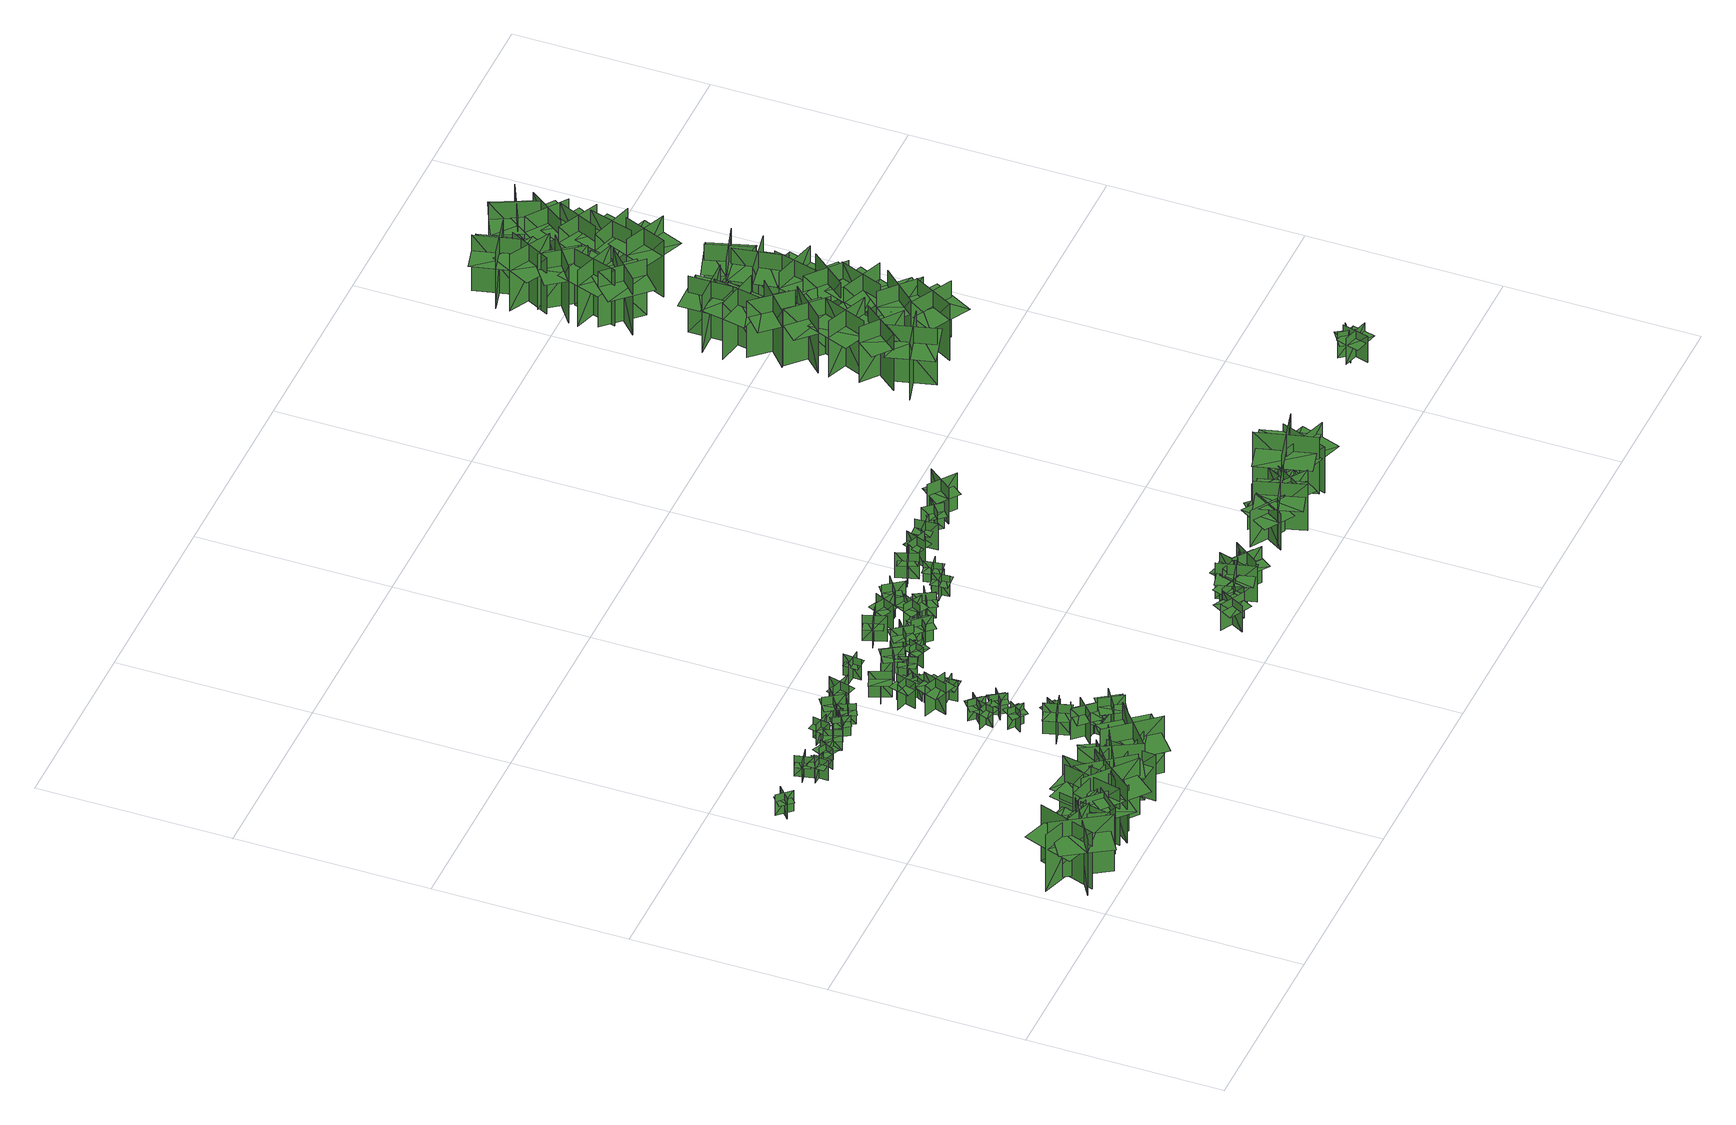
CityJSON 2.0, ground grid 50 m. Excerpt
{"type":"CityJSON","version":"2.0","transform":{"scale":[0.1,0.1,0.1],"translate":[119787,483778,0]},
"CityObjects":{
"tree1":{"type":"SolitaryVegetationObject","geometry":[{"type":"MultiSurface","lod":"1","boundaries":[[[0,1,2]],[[0,2,3]],[[4,5,6]],[[4,6,7]],[[8,9,10]],[[8,10,11]],[[8,11,12]],[[8,12,13]]]}]},
"tree2":{"type":"SolitaryVegetationObject","geometry":[{"type":"MultiSurface","lod":"1","boundaries":[[[14,15,16]],[[14,16,17]],[[18,19,20]],[[18,20,21]],[[22,23,24]],[[22,24,25]],[[22,25,26]],[[22,26,27]]]}]},
"tree3":{"type":"SolitaryVegetationObject","geometry":[{"type":"MultiSurface","lod":"1","boundaries":[[[28,29,30]],[[28,30,31]],[[32,33,34]],[[32,34,35]],[[36,37,38]],[[36,38,39]],[[36,39,40]],[[36,40,41]]]}]},
"tree4":{"type":"SolitaryVegetationObject","geometry":[{"type":"MultiSurface","lod":"1","boundaries":[[[42,43,44]],[[42,44,45]],[[46,47,48]],[[46,48,49]],[[50,51,52]],[[50,52,53]],[[50,53,54]],[[50,54,55]]]}]},
"tree5":{"type":"SolitaryVegetationObject","geometry":[{"type":"MultiSurface","lod":"1","boundaries":[[[56,57,58]],[[56,58,59]],[[60,61,62]],[[60,62,63]],[[64,65,66]],[[64,66,67]],[[64,67,68]],[[64,68,69]]]}]},
"tree6":{"type":"SolitaryVegetationObject","geometry":[{"type":"MultiSurface","lod":"1","boundaries":[[[70,71,72]],[[70,72,73]],[[74,75,76]],[[74,76,77]],[[78,79,80]],[[78,80,81]],[[78,81,82]],[[78,82,83]]]}]},
"tree7":{"type":"SolitaryVegetationObject","geometry":[{"type":"MultiSurface","lod":"1","boundaries":[[[84,85,86]],[[84,86,87]],[[88,89,90]],[[88,90,91]],[[92,93,94]],[[92,94,95]],[[92,95,96]],[[92,96,97]]]}]},
"tree8":{"type":"SolitaryVegetationObject","geometry":[{"type":"MultiSurface","lod":"1","boundaries":[[[98,99,100]],[[98,100,101]],[[102,103,104]],[[102,104,105]],[[106,107,108]],[[106,108,109]],[[106,109,110]],[[106,110,111]]]}]},
"tree9":{"type":"SolitaryVegetationObject","geometry":[{"type":"MultiSurface","lod":"1","boundaries":[[[112,113,114]],[[112,114,115]],[[116,117,118]],[[116,118,119]],[[120,121,122]],[[120,122,123]],[[120,123,124]],[[120,124,125]]]}]},
"tree10":{"type":"SolitaryVegetationObject","geometry":[{"type":"MultiSurface","lod":"1","boundaries":[[[126,127,128]],[[126,128,129]],[[130,131,132]],[[130,132,133]],[[134,135,136]],[[134,136,137]],[[134,137,138]],[[134,138,139]]]}]},
"tree11":{"type":"SolitaryVegetationObject","geometry":[{"type":"MultiSurface","lod":"1","boundaries":[[[140,141,142]],[[140,142,143]],[[144,145,146]],[[144,146,147]],[[148,149,150]],[[148,150,151]],[[148,151,152]],[[148,152,153]]]}]},
"tree12":{"type":"SolitaryVegetationObject","geometry":[{"type":"MultiSurface","lod":"1","boundaries":[[[154,155,156]],[[154,156,157]],[[158,159,160]],[[158,160,161]],[[162,163,164]],[[162,164,165]],[[162,165,166]],[[162,166,167]]]}]},
"tree13":{"type":"SolitaryVegetationObject","geometry":[{"type":"MultiSurface","lod":"1","boundaries":[[[168,169,170]],[[168,170,171]],[[172,173,174]],[[172,174,175]],[[176,177,178]],[[176,178,179]],[[176,179,180]],[[176,180,181]]]}]},
"tree14":{"type":"SolitaryVegetationObject","geometry":[{"type":"MultiSurface","lod":"1","boundaries":[[[182,183,184]],[[182,184,185]],[[186,187,188]],[[186,188,189]],[[190,191,192]],[[190,192,193]],[[190,193,194]],[[190,194,195]]]}]},
"tree15":{"type":"SolitaryVegetationObject","geometry":[{"type":"MultiSurface","lod":"1","boundaries":[[[196,197,198]],[[196,198,199]],[[200,201,202]],[[200,202,203]],[[204,205,206]],[[204,206,207]],[[204,207,208]],[[204,208,209]]]}]},
"tree16":{"type":"SolitaryVegetationObject","geometry":[{"type":"MultiSurface","lod":"1","boundaries":[[[210,211,212]],[[210,212,213]],[[214,215,216]],[[214,216,217]],[[218,219,220]],[[218,220,221]],[[218,221,222]],[[218,222,223]]]}]},
"tree17":{"type":"SolitaryVegetationObject","geometry":[{"type":"MultiSurface","lod":"1","boundaries":[[[224,225,226]],[[224,226,227]],[[228,229,230]],[[228,230,231]],[[232,233,234]],[[232,234,235]],[[232,235,236]],[[232,236,237]]]}]},
"tree18":{"type":"SolitaryVegetationObject","geometry":[{"type":"MultiSurface","lod":"1","boundaries":[[[238,239,240]],[[238,240,241]],[[242,243,244]],[[242,244,245]],[[246,247,248]],[[246,248,249]],[[246,249,250]],[[246,250,251]]]}]},
"tree19":{"type":"SolitaryVegetationObject","geometry":[{"type":"MultiSurface","lod":"1","boundaries":[[[252,253,254]],[[252,254,255]],[[256,257,258]],[[256,258,259]],[[260,261,262]],[[260,262,263]],[[260,263,264]],[[260,264,265]]]}]},
"tree20":{"type":"SolitaryVegetationObject","geometry":[{"type":"MultiSurface","lod":"1","boundaries":[[[266,267,268]],[[266,268,269]],[[270,271,272]],[[270,272,273]],[[274,275,276]],[[274,276,277]],[[274,277,278]],[[274,278,279]]]}]},
"tree21":{"type":"SolitaryVegetationObject","geometry":[{"type":"MultiSurface","lod":"1","boundaries":[[[280,281,282]],[[280,282,283]],[[284,285,286]],[[284,286,287]],[[288,289,290]],[[288,290,291]],[[288,291,292]],[[288,292,293]]]}]},
"tree22":{"type":"SolitaryVegetationObject","geometry":[{"type":"MultiSurface","lod":"1","boundaries":[[[294,295,296]],[[294,296,297]],[[298,299,300]],[[298,300,301]],[[302,303,304]],[[302,304,305]],[[302,305,306]],[[302,306,307]]]}]},
"tree23":{"type":"SolitaryVegetationObject","geometry":[{"type":"MultiSurface","lod":"1","boundaries":[[[308,309,310]],[[308,310,311]],[[312,313,314]],[[312,314,315]],[[316,317,318]],[[316,318,319]],[[316,319,320]],[[316,320,321]]]}]},
"tree24":{"type":"SolitaryVegetationObject","geometry":[{"type":"MultiSurface","lod":"1","boundaries":[[[322,323,324]],[[322,324,325]],[[326,327,328]],[[326,328,329]],[[330,331,332]],[[330,332,333]],[[330,333,334]],[[330,334,335]]]}]},
"tree25":{"type":"SolitaryVegetationObject","geometry":[{"type":"MultiSurface","lod":"1","boundaries":[[[336,337,338]],[[336,338,339]],[[340,341,342]],[[340,342,343]],[[344,345,346]],[[344,346,347]],[[344,347,348]],[[344,348,349]]]}]},
"tree26":{"type":"SolitaryVegetationObject","geometry":[{"type":"MultiSurface","lod":"1","boundaries":[[[350,351,352]],[[350,352,353]],[[354,355,356]],[[354,356,357]],[[358,359,360]],[[358,360,361]],[[358,361,362]],[[358,362,363]]]}]},
"tree27":{"type":"SolitaryVegetationObject","geometry":[{"type":"MultiSurface","lod":"1","boundaries":[[[364,365,366]],[[364,366,367]],[[368,369,370]],[[368,370,371]],[[372,373,374]],[[372,374,375]],[[372,375,376]],[[372,376,377]]]}]},
"tree28":{"type":"SolitaryVegetationObject","geometry":[{"type":"MultiSurface","lod":"1","boundaries":[[[378,379,380]],[[378,380,381]],[[382,383,384]],[[382,384,385]],[[386,387,388]],[[386,388,389]],[[386,389,390]],[[386,390,391]]]}]},
"tree29":{"type":"SolitaryVegetationObject","geometry":[{"type":"MultiSurface","lod":"1","boundaries":[[[392,393,394]],[[392,394,395]],[[396,397,398]],[[396,398,399]],[[400,401,402]],[[400,402,403]],[[400,403,404]],[[400,404,405]]]}]},
"tree30":{"type":"SolitaryVegetationObject","geometry":[{"type":"MultiSurface","lod":"1","boundaries":[[[406,407,408]],[[406,408,409]],[[410,411,412]],[[410,412,413]],[[414,415,416]],[[414,416,417]],[[414,417,418]],[[414,418,419]]]}]},
"tree31":{"type":"SolitaryVegetationObject","geometry":[{"type":"MultiSurface","lod":"1","boundaries":[[[420,421,422]],[[420,422,423]],[[424,425,426]],[[424,426,427]],[[428,429,430]],[[428,430,431]],[[428,431,432]],[[428,432,433]]]}]},
"tree32":{"type":"SolitaryVegetationObject","geometry":[{"type":"MultiSurface","lod":"1","boundaries":[[[434,435,436]],[[434,436,437]],[[438,439,440]],[[438,440,441]],[[442,443,444]],[[442,444,445]],[[442,445,446]],[[442,446,447]]]}]},
"tree33":{"type":"SolitaryVegetationObject","geometry":[{"type":"MultiSurface","lod":"1","boundaries":[[[448,449,450]],[[448,450,451]],[[452,453,454]],[[452,454,455]],[[456,457,458]],[[456,458,459]],[[456,459,460]],[[456,460,461]]]}]},
"tree34":{"type":"SolitaryVegetationObject","geometry":[{"type":"MultiSurface","lod":"1","boundaries":[[[462,463,464]],[[462,464,465]],[[466,467,468]],[[466,468,469]],[[470,471,472]],[[470,472,473]],[[470,473,474]],[[470,474,475]]]}]},
"tree35":{"type":"SolitaryVegetationObject","geometry":[{"type":"MultiSurface","lod":"1","boundaries":[[[476,477,478]],[[476,478,479]],[[480,481,482]],[[480,482,483]],[[484,485,486]],[[484,486,487]],[[484,487,488]],[[484,488,489]]]}]},
"tree36":{"type":"SolitaryVegetationObject","geometry":[{"type":"MultiSurface","lod":"1","boundaries":[[[490,491,492]],[[490,492,493]],[[494,495,496]],[[494,496,497]],[[498,499,500]],[[498,500,501]],[[498,501,502]],[[498,502,503]]]}]},
"tree37":{"type":"SolitaryVegetationObject","geometry":[{"type":"MultiSurface","lod":"1","boundaries":[[[504,505,506]],[[504,506,507]],[[508,509,510]],[[508,510,511]],[[512,513,514]],[[512,514,515]],[[512,515,516]],[[512,516,517]]]}]},
"tree38":{"type":"SolitaryVegetationObject","geometry":[{"type":"MultiSurface","lod":"1","boundaries":[[[518,519,520]],[[518,520,521]],[[522,523,524]],[[522,524,525]],[[526,527,528]],[[526,528,529]],[[526,529,530]],[[526,530,531]]]}]},
"tree39":{"type":"SolitaryVegetationObject","geometry":[{"type":"MultiSurface","lod":"1","boundaries":[[[532,533,534]],[[532,534,535]],[[536,537,538]],[[536,538,539]],[[540,541,542]],[[540,542,543]],[[540,543,544]],[[540,544,545]]]}]},
"tree40":{"type":"SolitaryVegetationObject","geometry":[{"type":"MultiSurface","lod":"1","boundaries":[[[546,547,548]],[[546,548,549]],[[550,551,552]],[[550,552,553]],[[554,555,556]],[[554,556,557]],[[554,557,558]],[[554,558,559]]]}]},
"tree41":{"type":"SolitaryVegetationObject","geometry":[{"type":"MultiSurface","lod":"1","boundaries":[[[560,561,562]],[[560,562,563]],[[564,565,566]],[[564,566,567]],[[568,569,570]],[[568,570,571]],[[568,571,572]],[[568,572,573]]]}]},
"tree42":{"type":"SolitaryVegetationObject","geometry":[{"type":"MultiSurface","lod":"1","boundaries":[[[574,575,576]],[[574,576,577]],[[578,579,580]],[[578,580,581]],[[582,583,584]],[[582,584,585]],[[582,585,586]],[[582,586,587]]]}]},
"tree43":{"type":"SolitaryVegetationObject","geometry":[{"type":"MultiSurface","lod":"1","boundaries":[[[588,589,590]],[[588,590,591]],[[592,593,594]],[[592,594,595]],[[596,597,598]],[[596,598,599]],[[596,599,600]],[[596,600,601]]]}]},
"tree44":{"type":"SolitaryVegetationObject","geometry":[{"type":"MultiSurface","lod":"1","boundaries":[[[602,603,604]],[[602,604,605]],[[606,607,608]],[[606,608,609]],[[610,611,612]],[[610,612,613]],[[610,613,614]],[[610,614,615]]]}]},
"tree45":{"type":"SolitaryVegetationObject","geometry":[{"type":"MultiSurface","lod":"1","boundaries":[[[616,617,618]],[[616,618,619]],[[620,621,622]],[[620,622,623]],[[624,625,626]],[[624,626,627]],[[624,627,628]],[[624,628,629]]]}]},
"tree46":{"type":"SolitaryVegetationObject","geometry":[{"type":"MultiSurface","lod":"1","boundaries":[[[630,631,632]],[[630,632,633]],[[634,635,636]],[[634,636,637]],[[638,639,640]],[[638,640,641]],[[638,641,642]],[[638,642,643]]]}]},
"tree47":{"type":"SolitaryVegetationObject","geometry":[{"type":"MultiSurface","lod":"1","boundaries":[[[644,645,646]],[[644,646,647]],[[648,649,650]],[[648,650,651]],[[652,653,654]],[[652,654,655]],[[652,655,656]],[[652,656,657]]]}]},
"tree48":{"type":"SolitaryVegetationObject","geometry":[{"type":"MultiSurface","lod":"1","boundaries":[[[658,659,660]],[[658,660,661]],[[662,663,664]],[[662,664,665]],[[666,667,668]],[[666,668,669]],[[666,669,670]],[[666,670,671]]]}]},
"tree49":{"type":"SolitaryVegetationObject","geometry":[{"type":"MultiSurface","lod":"1","boundaries":[[[672,673,674]],[[672,674,675]],[[676,677,678]],[[676,678,679]],[[680,681,682]],[[680,682,683]],[[680,683,684]],[[680,684,685]]]}]},
"tree50":{"type":"SolitaryVegetationObject","geometry":[{"type":"MultiSurface","lod":"1","boundaries":[[[686,687,688]],[[686,688,689]],[[690,691,692]],[[690,692,693]],[[694,695,696]],[[694,696,697]],[[694,697,698]],[[694,698,699]]]}]},
"tree51":{"type":"SolitaryVegetationObject","geometry":[{"type":"MultiSurface","lod":"1","boundaries":[[[700,701,702]],[[700,702,703]],[[704,705,706]],[[704,706,707]],[[708,709,710]],[[708,710,711]],[[708,711,712]],[[708,712,713]]]}]},
"tree52":{"type":"SolitaryVegetationObject","geometry":[{"type":"MultiSurface","lod":"1","boundaries":[[[714,715,716]],[[714,716,717]],[[718,719,720]],[[718,720,721]],[[722,723,724]],[[722,724,725]],[[722,725,726]],[[722,726,727]]]}]},
"tree53":{"type":"SolitaryVegetationObject","geometry":[{"type":"MultiSurface","lod":"1","boundaries":[[[728,729,730]],[[728,730,731]],[[732,733,734]],[[732,734,735]],[[736,737,738]],[[736,738,739]],[[736,739,740]],[[736,740,741]]]}]},
"tree54":{"type":"SolitaryVegetationObject","geometry":[{"type":"MultiSurface","lod":"1","boundaries":[[[742,743,744]],[[742,744,745]],[[746,747,748]],[[746,748,749]],[[750,751,752]],[[750,752,753]],[[750,753,754]],[[750,754,755]]]}]},
"tree55":{"type":"SolitaryVegetationObject","geometry":[{"type":"MultiSurface","lod":"1","boundaries":[[[756,757,758]],[[756,758,759]],[[760,761,762]],[[760,762,763]],[[764,765,766]],[[764,766,767]],[[764,765,768]],[[764,768,769]]]}]},
"tree56":{"type":"SolitaryVegetationObject","geometry":[{"type":"MultiSurface","lod":"1","boundaries":[[[770,771,772]],[[770,772,773]],[[774,775,776]],[[774,776,777]],[[778,779,780]],[[778,780,781]],[[778,781,782]],[[778,782,783]]]}]},
"tree57":{"type":"SolitaryVegetationObject","geometry":[{"type":"MultiSurface","lod":"1","boundaries":[[[784,785,786]],[[784,786,787]],[[788,789,790]],[[788,790,791]],[[792,793,794]],[[792,794,795]],[[792,793,796]],[[792,796,797]]]}]},
"tree58":{"type":"SolitaryVegetationObject","geometry":[{"type":"MultiSurface","lod":"1","boundaries":[[[798,799,800]],[[798,800,801]],[[802,803,804]],[[802,804,805]],[[806,807,808]],[[806,808,809]],[[806,809,810]],[[806,810,811]]]}]},
"tree59":{"type":"SolitaryVegetationObject","geometry":[{"type":"MultiSurface","lod":"1","boundaries":[[[812,813,814]],[[812,814,815]],[[816,817,818]],[[816,818,819]],[[820,821,822]],[[820,822,823]],[[820,823,824]],[[820,824,825]]]}]},
"tree60":{"type":"SolitaryVegetationObject","geometry":[{"type":"MultiSurface","lod":"1","boundaries":[[[826,827,828]],[[826,828,829]],[[830,831,832]],[[830,832,833]],[[834,835,836]],[[834,836,837]],[[834,837,838]],[[834,838,839]]]}]},
"tree61":{"type":"SolitaryVegetationObject","geometry":[{"type":"MultiSurface","lod":"1","boundaries":[[[840,841,842]],[[840,842,843]],[[844,845,846]],[[844,846,847]],[[848,849,850]],[[848,850,851]],[[848,851,852]],[[848,852,853]]]}]},
"tree62":{"type":"SolitaryVegetationObject","geometry":[{"type":"MultiSurface","lod":"1","boundaries":[[[854,855,856]],[[854,856,857]],[[858,859,860]],[[858,860,861]],[[862,863,864]],[[862,864,865]],[[862,865,866]],[[862,866,867]]]}]},
"tree63":{"type":"SolitaryVegetationObject","geometry":[{"type":"MultiSurface","lod":"1","boundaries":[[[868,869,870]],[[868,870,871]],[[872,873,874]],[[872,874,875]],[[876,877,878]],[[876,878,879]],[[876,879,880]],[[876,880,881]]]}]},
"tree64":{"type":"SolitaryVegetationObject","geometry":[{"type":"MultiSurface","lod":"1","boundaries":[[[882,883,884]],[[882,884,885]],[[886,887,888]],[[886,888,889]],[[890,891,892]],[[890,892,893]],[[890,893,894]],[[890,894,895]]]}]},
"tree65":{"type":"SolitaryVegetationObject","geometry":[{"type":"MultiSurface","lod":"1","boundaries":[[[896,897,898]],[[896,898,899]],[[900,901,902]],[[900,902,903]],[[904,905,906]],[[904,906,907]],[[904,907,908]],[[904,908,909]]]}]},
"tree66":{"type":"SolitaryVegetationObject","geometry":[{"type":"MultiSurface","lod":"1","boundaries":[[[910,911,912]],[[910,912,913]],[[914,915,916]],[[914,916,917]],[[918,919,920]],[[918,920,921]],[[918,921,922]],[[918,922,923]]]}]},
"tree67":{"type":"SolitaryVegetationObject","geometry":[{"type":"MultiSurface","lod":"1","boundaries":[[[924,925,926]],[[924,926,927]],[[928,929,930]],[[928,930,931]],[[932,933,934]],[[932,934,935]],[[932,935,936]],[[932,936,937]]]}]},
"tree68":{"type":"SolitaryVegetationObject","geometry":[{"type":"MultiSurface","lod":"1","boundaries":[[[938,939,940]],[[938,940,941]],[[942,943,944]],[[942,944,945]],[[946,947,948]],[[946,948,949]],[[946,949,950]],[[946,950,951]]]}]},
"tree69":{"type":"SolitaryVegetationObject","geometry":[{"type":"MultiSurface","lod":"1","boundaries":[[[952,953,954]],[[952,954,955]],[[956,957,958]],[[956,958,959]],[[960,961,962]],[[960,962,963]],[[960,961,964]],[[960,964,965]]]}]},
"tree70":{"type":"SolitaryVegetationObject","geometry":[{"type":"MultiSurface","lod":"1","boundaries":[[[966,967,968]],[[966,968,969]],[[970,971,972]],[[970,972,973]],[[974,975,976]],[[974,976,977]],[[974,977,978]],[[974,978,979]]]}]},
"tree71":{"type":"SolitaryVegetationObject","geometry":[{"type":"MultiSurface","lod":"1","boundaries":[[[980,981,982]],[[980,982,983]],[[984,985,986]],[[984,986,987]],[[988,989,990]],[[988,990,991]],[[988,991,992]],[[988,992,993]]]}]},
"tree72":{"type":"SolitaryVegetationObject","geometry":[{"type":"MultiSurface","lod":"1","boundaries":[[[994,995,996]],[[994,996,997]],[[998,999,1000]],[[998,1000,1001]],[[1002,1003,1004]],[[1002,1004,1005]],[[1002,1005,1006]],[[1002,1006,1007]]]}]},
"tree73":{"type":"SolitaryVegetationObject","geometry":[{"type":"MultiSurface","lod":"1","boundaries":[[[1008,1009,1010]],[[1008,1010,1011]],[[1012,1013,1014]],[[1012,1014,1015]],[[1016,1017,1018]],[[1016,1018,1019]],[[1016,1019,1020]],[[1016,1020,1021]]]}]},
"tree74":{"type":"SolitaryVegetationObject","geometry":[{"type":"MultiSurface","lod":"1","boundaries":[[[1022,1023,1024]],[[1022,1024,1025]],[[1026,1027,1028]],[[1026,1028,1029]],[[1030,1031,1032]],[[1030,1032,1033]],[[1030,1033,1034]],[[1030,1034,1035]]]}]},
"tree75":{"type":"SolitaryVegetationObject","geometry":[{"type":"MultiSurface","lod":"1","boundaries":[[[1036,1037,1038]],[[1036,1038,1039]],[[1040,1041,1042]],[[1040,1042,1043]],[[1044,1045,1046]],[[1044,1046,1047]],[[1044,1047,1048]],[[1044,1048,1049]]]}]},
"tree76":{"type":"SolitaryVegetationObject","geometry":[{"type":"MultiSurface","lod":"1","boundaries":[[[1050,1051,1052]],[[1050,1052,1053]],[[1054,1055,1056]],[[1054,1056,1057]],[[1058,1059,1060]],[[1058,1060,1061]],[[1058,1061,1062]],[[1058,1062,1063]]]}]},
"tree77":{"type":"SolitaryVegetationObject","geometry":[{"type":"MultiSurface","lod":"1","boundaries":[[[1064,1065,1066]],[[1064,1066,1067]],[[1068,1069,1070]],[[1068,1070,1071]],[[1072,1073,1074]],[[1072,1074,1075]],[[1072,1075,1076]],[[1072,1076,1077]]]}]},
"tree78":{"type":"SolitaryVegetationObject","geometry":[{"type":"MultiSurface","lod":"1","boundaries":[[[1078,1079,1080]],[[1078,1080,1081]],[[1082,1083,1084]],[[1082,1084,1085]],[[1086,1087,1088]],[[1086,1088,1089]],[[1086,1089,1090]],[[1086,1090,1091]]]}]},
"tree79":{"type":"SolitaryVegetationObject","geometry":[{"type":"MultiSurface","lod":"1","boundaries":[[[1092,1093,1094]],[[1092,1094,1095]],[[1096,1097,1098]],[[1096,1098,1099]],[[1100,1101,1102]],[[1100,1102,1103]],[[1100,1103,1104]],[[1100,1104,1105]]]}]},
"tree80":{"type":"SolitaryVegetationObject","geometry":[{"type":"MultiSurface","lod":"1","boundaries":[[[1106,1107,1108]],[[1106,1108,1109]],[[1110,1111,1112]],[[1110,1112,1113]],[[1114,1115,1116]],[[1114,1116,1117]],[[1114,1117,1118]],[[1114,1118,1119]]]}]},
"tree81":{"type":"SolitaryVegetationObject","geometry":[{"type":"MultiSurface","lod":"1","boundaries":[[[1120,1121,1122]],[[1120,1122,1123]],[[1124,1125,1126]],[[1124,1126,1127]],[[1128,1129,1130]],[[1128,1130,1131]],[[1128,1131,1132]],[[1128,1132,1133]]]}]},
"tree82":{"type":"SolitaryVegetationObject","geometry":[{"type":"MultiSurface","lod":"1","boundaries":[[[1134,1135,1136]],[[1134,1136,1137]],[[1138,1139,1140]],[[1138,1140,1141]],[[1142,1143,1144]],[[1142,1144,1145]],[[1142,1145,1146]],[[1142,1146,1147]]]}]},
"tree83":{"type":"SolitaryVegetationObject","geometry":[{"type":"MultiSurface","lod":"1","boundaries":[[[1148,1149,1150]],[[1148,1150,1151]],[[1152,1153,1154]],[[1152,1154,1155]],[[1156,1157,1158]],[[1156,1158,1159]],[[1156,1159,1160]],[[1156,1160,1161]]]}]},
"tree84":{"type":"SolitaryVegetationObject","geometry":[{"type":"MultiSurface","lod":"1","boundaries":[[[1162,1163,1164]],[[1162,1164,1165]],[[1166,1167,1168]],[[1166,1168,1169]],[[1170,1171,1172]],[[1170,1172,1173]],[[1170,1173,1174]],[[1170,1174,1175]]]}]},
"tree85":{"type":"SolitaryVegetationObject","geometry":[{"type":"MultiSurface","lod":"1","boundaries":[[[1176,1177,1178]],[[1176,1178,1179]],[[1180,1181,1182]],[[1180,1182,1183]],[[1184,1185,1186]],[[1184,1186,1187]],[[1184,1187,1188]],[[1184,1188,1189]]]}]},
"tree86":{"type":"SolitaryVegetationObject","geometry":[{"type":"MultiSurface","lod":"1","boundaries":[[[1190,1191,1192]],[[1190,1192,1193]],[[1194,1195,1196]],[[1194,1196,1197]],[[1198,1199,1200]],[[1198,1200,1201]],[[1198,1201,1202]],[[1198,1202,1203]]]}]},
"tree87":{"type":"SolitaryVegetationObject","geometry":[{"type":"MultiSurface","lod":"1","boundaries":[[[1204,1205,1206]],[[1204,1206,1207]],[[1208,1209,1210]],[[1208,1210,1211]],[[1212,1213,1214]],[[1212,1214,1215]],[[1212,1215,1216]],[[1212,1216,1217]]]}]},
"tree88":{"type":"SolitaryVegetationObject","geometry":[{"type":"MultiSurface","lod":"1","boundaries":[[[1218,1219,1220]],[[1218,1220,1221]],[[1222,1223,1224]],[[1222,1224,1225]],[[1226,1227,1228]],[[1226,1228,1229]],[[1226,1229,1230]],[[1226,1230,1231]]]}]},
"tree89":{"type":"SolitaryVegetationObject","geometry":[{"type":"MultiSurface","lod":"1","boundaries":[[[1232,1233,1234]],[[1232,1234,1235]],[[1236,1237,1238]],[[1236,1238,1239]],[[1240,1241,1242]],[[1240,1242,1243]],[[1240,1243,1244]],[[1240,1244,1245]]]}]},
"tree90":{"type":"SolitaryVegetationObject","geometry":[{"type":"MultiSurface","lod":"1","boundaries":[[[1246,1247,1248]],[[1246,1248,1249]],[[1250,1251,1252]],[[1250,1252,1253]],[[1254,1255,1256]],[[1254,1256,1257]],[[1254,1257,1258]],[[1254,1258,1259]]]}]},
"tree91":{"type":"SolitaryVegetationObject","geometry":[{"type":"MultiSurface","lod":"1","boundaries":[[[1260,1261,1262]],[[1260,1262,1263]],[[1264,1265,1266]],[[1264,1266,1267]],[[1268,1269,1270]],[[1268,1270,1271]],[[1268,1271,1272]],[[1268,1272,1273]]]}]},
"tree92":{"type":"SolitaryVegetationObject","geometry":[{"type":"MultiSurface","lod":"1","boundaries":[[[1274,1275,1276]],[[1274,1276,1277]],[[1278,1279,1280]],[[1278,1280,1281]],[[1282,1283,1284]],[[1282,1284,1285]],[[1282,1285,1286]],[[1282,1286,1287]]]}]},
"tree93":{"type":"SolitaryVegetationObject","geometry":[{"type":"MultiSurface","lod":"1","boundaries":[[[1288,1289,1290]],[[1288,1290,1291]],[[1292,1293,1294]],[[1292,1294,1295]],[[1296,1297,1298]],[[1296,1298,1299]],[[1296,1299,1300]],[[1296,1300,1301]]]}]},
"tree94":{"type":"SolitaryVegetationObject","geometry":[{"type":"MultiSurface","lod":"1","boundaries":[[[1302,1303,1304]],[[1302,1304,1305]],[[1306,1307,1308]],[[1306,1308,1309]],[[1310,1311,1312]],[[1310,1312,1313]],[[1310,1313,1314]],[[1310,1314,1315]]]}]},
"tree95":{"type":"SolitaryVegetationObject","geometry":[{"type":"MultiSurface","lod":"1","boundaries":[[[1316,1317,1318]],[[1316,1318,1319]],[[1320,1321,1322]],[[1320,1322,1323]],[[1324,1325,1326]],[[1324,1326,1327]],[[1324,1327,1328]],[[1324,1328,1329]]]}]},
"tree96":{"type":"SolitaryVegetationObject","geometry":[{"type":"MultiSurface","lod":"1","boundaries":[[[1330,1331,1332]],[[1330,1332,1333]],[[1334,1335,1336]],[[1334,1336,1337]],[[1338,1339,1340]],[[1338,1340,1341]],[[1338,1341,1342]],[[1338,1342,1343]]]}]},
"tree97":{"type":"SolitaryVegetationObject","geometry":[{"type":"MultiSurface","lod":"1","boundaries":[[[1344,1345,1346]],[[1344,1346,1347]],[[1348,1349,1350]],[[1348,1350,1351]],[[1352,1353,1354]],[[1352,1354,1355]],[[1352,1355,1356]],[[1352,1356,1357]]]}]},
"tree98":{"type":"SolitaryVegetationObject","geometry":[{"type":"MultiSurface","lod":"1","boundaries":[[[1358,1359,1360]],[[1358,1360,1361]],[[1362,1363,1364]],[[1362,1364,1365]],[[1366,1367,1368]],[[1366,1368,1369]],[[1366,1369,1370]],[[1366,1370,1371]]]}]},
"tree99":{"type":"SolitaryVegetationObject","geometry":[{"type":"MultiSurface","lod":"1","boundaries":[[[1372,1373,1374]],[[1372,1374,1375]],[[1376,1377,1378]],[[1376,1378,1379]],[[1380,1381,1382]],[[1380,1382,1383]],[[1380,1383,1384]],[[1380,1384,1385]]]}]}
},
"vertices":[
[62,170,12],[147,37,12],[147,37,182],[62,170,182],[39,60,12],[172,145,12],[172,145,182],[39,60,182],[45,63,135],[82,5,135],[204,83,135],[167,141,135],[129,199,135],[8,121,135],
[123,211,7],[72,62,7],[72,62,177],[123,211,177],[23,160,7],[172,109,7],[172,109,177],[23,160,177],[29,158,130],[7,93,130],[144,46,130],[166,111,130],[188,176,130],[51,223,130],
[155,140,11],[118,116,11],[118,116,73],[155,140,73],[126,146,11],[150,109,11],[150,109,73],[126,146,73],[126,146,56],[107,134,56],[132,97,56],[150,109,56],[169,122,56],[144,159,56],
[215,152,11],[102,90,11],[102,90,150],[215,152,150],[127,177,11],[188,64,11],[188,64,150],[127,177,150],[129,173,111],[80,146,111],[136,42,111],[186,69,111],[235,96,111],[179,200,111],
[214,201,8],[187,75,8],[187,75,148],[214,201,148],[137,150,8],[263,124,8],[263,124,148],[137,150,148],[142,149,109],[131,94,109],[247,70,109],[258,125,109],[270,180,109],[154,204,109],
[290,150,16],[201,56,16],[201,56,156],[290,150,156],[198,147,16],[291,58,16],[291,58,156],[198,147,156],[201,143,117],[163,102,117],[249,21,117],[288,62,117],[326,103,117],[240,184,117],
[341,121,7],[188,156,7],[188,156,178],[341,121,178],[280,215,7],[245,62,7],[245,62,178],[280,215,178],[279,209,130],[212,225,130],[180,83,130],[247,68,130],[314,53,130],[346,194,130],
[49,852,5],[81,818,5],[81,818,67],[49,852,67],[48,822,5],[48,822,67],[83,853,67],[83,853,5],[48,822,48],[61,808,48],[89,833,48],[76,847,48],[63,862,48],[35,837,48],
[236,156,17],[357,56,17],[357,56,188],[236,156,188],[248,44,17],[348,166,17],[348,166,188],[248,44,188],[252,49,140],[305,5,140],[397,117,140],[344,161,140],[290,205,140],[199,93,140],
[286,78,4],[314,233,4],[314,233,175],[286,78,175],[378,143,4],[223,171,4],[223,171,175],[378,143,175],[371,144,127],[384,212,127],[241,237,127],[229,170,127],[217,102,127],[359,76,127],
[263,80,12],[387,178,12],[387,178,183],[263,80,183],[375,68,12],[277,192,12],[277,192,183],[375,68,183],[371,73,135],[425,116,135],[335,229,135],[281,187,135],[227,144,135],[317,30,135],
[309,100,12],[448,173,12],[448,173,183],[309,100,183],[417,68,12],[343,207,12],[343,207,183],[417,68,183],[414,73,135],[475,106,135],[407,234,135],[346,201,135],[285,169,135],[353,41,135],
[481,96,23],[353,107,23],[353,107,162],[481,96,162],[421,166,23],[410,38,23],[410,38,162],[421,166,162],[421,161,124],[365,166,124],[355,48,124],[411,43,124],[467,38,124],[477,156,124],
[211,827,10],[209,783,10],[209,783,71],[211,827,71],[190,808,10],[234,806,10],[234,806,71],[190,808,71],[190,808,54],[188,786,54],[233,783,54],[234,806,54],[235,828,54],[191,830,54],
[199,864,7],[210,819,7],[210,819,69],[199,864,69],[184,838,7],[184,838,69],[229,849,69],[229,849,7],[184,838,50],[188,819,50],[224,828,50],[220,847,50],[215,866,50],[179,857,50],
[417,158,13],[461,137,13],[461,137,79],[417,158,79],[428,125,13],[450,169,13],[450,169,79],[428,125,79],[431,130,54],[449,121,54],[464,153,54],[446,161,54],[427,170,54],[412,139,54],
[272,828,10],[252,789,10],[252,789,71],[272,828,71],[244,819,10],[284,800,10],[284,800,71],[244,819,71],[244,819,54],[234,799,54],[274,780,54],[284,800,54],[293,820,54],[253,839,54],
[422,182,16],[523,61,16],[523,61,187],[422,182,187],[413,70,16],[534,171,16],[534,171,187],[413,70,187],[418,74,140],[462,21,140],[573,114,140],[529,167,140],[485,220,140],[374,127,140],
[298,807,10],[339,822,10],[339,822,72],[298,807,72],[325,794,10],[309,836,10],[309,836,72],[325,794,72],[325,794,55],[345,802,55],[330,843,55],[309,836,55],[288,828,55],[304,786,55],
[346,876,8],[338,831,8],[338,831,70],[346,876,70],[322,859,8],[322,859,70],[367,851,70],[367,851,8],[322,859,50],[318,840,50],[355,834,50],[358,853,50],[362,872,50],[325,879,50],
[359,833,10],[384,796,10],[384,796,71],[359,833,71],[353,804,10],[390,829,10],[390,829,71],[353,804,71],[353,804,54],[366,786,54],[402,810,54],[390,829,54],[377,847,54],[341,822,54],
[401,810,9],[440,829,9],[440,829,71],[401,810,71],[429,800,9],[409,840,9],[409,840,71],[429,800,71],[429,800,53],[449,810,53],[429,849,53],[409,840,53],[389,830,53],[409,790,53],
[577,318,9],[559,382,9],[559,382,102],[577,318,102],[599,357,9],[535,338,9],[535,338,102],[599,357,102],[599,357,76],[590,389,76],[526,370,76],[535,338,76],[544,307,76],[608,325,76],
[609,265,9],[564,313,9],[564,313,101],[609,265,101],[611,309,9],[563,264,9],[563,264,101],[611,309,101],[611,309,75],[589,333,75],[540,288,75],[563,264,75],[585,239,75],[634,284,75],
[442,871,6],[394,838,6],[394,838,84],[442,871,84],[405,878,6],[405,878,84],[438,830,84],[438,830,6],[405,878,60],[385,864,60],[412,826,60],[431,840,60],[451,853,60],[425,892,60],
[625,269,10],[581,275,10],[581,275,72],[625,269,72],[607,293,10],[601,249,10],[601,249,72],[607,293,72],[607,293,55],[585,296,55],[579,252,55],[601,249,55],[623,246,55],[629,290,55],
[569,467,11],[542,432,11],[542,432,73],[569,467,73],[540,463,11],[575,436,11],[575,436,73],[540,463,73],[540,463,56],[526,446,56],[561,419,56],[575,436,56],[588,454,56],[553,481,56],
[537,499,8],[549,542,8],[549,542,69],[537,499,69],[563,514,8],[520,525,8],[520,525,69],[563,514,69],[563,514,52],[569,535,52],[526,547,52],[520,525,52],[514,504,52],[557,492,52],
[593,349,10],[607,306,10],[607,306,72],[593,349,72],[579,322,10],[621,336,10],[621,336,72],[579,322,72],[579,322,55],[586,301,55],[628,315,55],[621,336,55],[615,357,55],[572,343,55],
[663,259,12],[607,223,12],[607,223,104],[663,259,104],[619,268,12],[656,213,12],[656,213,104],[619,268,104],[619,268,79],[592,250,79],[628,195,79],[656,213,79],[684,231,79],[647,287,79],
[591,355,12],[614,393,12],[614,393,73],[591,355,73],[620,362,12],[582,385,12],[582,385,73],[620,362,73],[620,362,56],[631,381,56],[593,404,56],[582,385,56],[571,366,56],[609,343,56],
[537,562,9],[567,529,9],[567,529,71],[537,562,71],[535,532,9],[568,562,9],[568,562,71],[535,532,71],[535,532,53],[550,516,53],[583,546,53],[568,562,53],[553,578,53],[520,549,53],
[569,521,13],[594,484,13],[594,484,74],[569,521,74],[564,492,13],[600,517,13],[600,517,74],[564,492,74],[564,492,57],[576,474,57],[613,498,57],[600,517,57],[588,535,57],[551,510,57],
[450,867,7],[506,852,7],[506,852,84],[450,867,84],[469,835,7],[469,835,84],[484,891,84],[484,891,7],[469,835,60],[492,829,60],[504,873,60],[481,880,60],[457,886,60],[445,841,60],
[538,619,10],[561,682,10],[561,682,102],[538,619,102],[578,637,10],[516,661,10],[516,661,102],[578,637,102],[578,637,77],[590,669,77],[528,692,77],[516,661,77],[504,630,77],[566,606,77],
[568,715,8],[514,730,8],[514,730,85],[568,715,85],[550,747,8],[535,694,8],[535,694,85],[550,747,85],[550,747,64],[523,755,64],[508,702,64],[535,694,64],[562,687,64],[576,740,64],
[611,633,13],[566,632,13],[566,632,74],[611,633,74],[589,653,13],[591,609,13],[591,609,74],[589,653,74],[589,653,57],[567,653,57],[569,609,57],[591,609,57],[613,610,57],[611,654,57],
[520,775,8],[571,796,8],[571,796,85],[520,775,85],[554,760,8],[533,811,8],[533,811,85],[554,760,85],[554,760,63],[580,771,63],[558,822,63],[533,811,63],[507,801,63],[529,750,63],
[562,687,10],[586,724,10],[586,724,72],[562,687,72],[591,693,10],[554,717,10],[554,717,72],[591,693,72],[591,693,55],[603,712,55],[566,736,55],[554,717,55],[542,699,55],[579,675,55],
[586,851,7],[588,897,7],[588,897,70],[586,851,70],[608,871,7],[608,871,70],[561,873,70],[561,873,7],[608,871,50],[608,890,50],[571,892,50],[570,872,50],[570,853,50],[607,852,50],
[613,746,11],[656,757,11],[656,757,72],[613,746,72],[638,731,11],[627,774,11],[627,774,72],[638,731,72],[638,731,55],[660,737,55],[649,779,55],[627,774,55],[606,768,55],[617,726,55],
[655,806,9],[608,776,9],[608,776,86],[655,806,86],[619,814,9],[649,767,9],[649,767,86],[619,814,86],[619,814,65],[596,799,65],[626,752,65],[649,767,65],[672,782,65],[643,829,65],
[695,772,10],[678,732,10],[678,732,72],[695,772,72],[668,761,10],[709,744,10],[709,744,72],[668,761,72],[668,761,55],[660,741,55],[700,724,55],[709,744,55],[718,765,55],[677,782,55],
[694,782,9],[738,816,9],[738,816,86],[694,782,86],[731,777,9],[697,821,9],[697,821,86],[731,777,86],[731,777,64],[752,794,64],[718,838,64],[697,821,64],[675,804,64],[709,760,64],
[722,903,8],[740,847,8],[740,847,85],[722,903,85],[705,870,8],[705,870,85],[761,887,85],[761,887,8],[705,870,61],[712,846,61],[757,860,61],[750,883,61],[742,906,61],[698,893,61],
[744,788,9],[782,748,9],[782,748,86],[744,788,86],[743,752,9],[783,789,9],[783,789,86],[743,752,86],[743,752,65],[761,731,65],[802,769,65],[783,789,65],[764,809,65],[724,772,65],
[808,902,8],[783,849,8],[783,849,85],[808,902,85],[773,889,8],[773,889,85],[825,864,85],[825,864,8],[773,889,61],[762,867,61],[804,847,61],[815,869,61],[825,891,61],[783,911,61],
[795,827,7],[844,802,7],[844,802,84],[795,827,84],[806,792,7],[831,841,7],[831,841,84],[806,792,84],[806,792,63],[831,779,63],[856,828,63],[831,841,63],[807,853,63],[782,804,63],
[865,774,7],[839,822,7],[839,822,84],[865,774,84],[876,809,7],[827,782,7],[827,782,84],[876,809,84],[876,809,63],[862,833,63],[814,807,63],[827,782,63],[840,758,63],[889,785,63],
[1049,75,38],[1083,138,38],[1083,138,116],[1049,75,116],[1098,90,38],[1035,124,38],[1035,124,116],[1098,90,116],[1095,91,94],[1110,119,94],[1052,150,94],[1037,123,94],[1022,95,94],[1080,64,94],
[879,896,8],[831,863,8],[831,863,85],[879,896,85],[842,902,8],[842,902,85],[876,855,85],[876,855,8],[842,902,61],[822,888,61],[849,850,61],[869,864,61],[889,879,61],[862,916,61],
[1140,169,34],[1120,100,34],[1120,100,112],[1140,169,112],[1095,144,34],[1164,124,34],[1164,124,112],[1095,144,112],[1098,143,90],[1090,113,90],[1153,95,90],[1161,125,90],[1170,155,90],[1107,173,90],
[946,772,10],[942,816,10],[942,816,72],[946,772,72],[965,794,10],[921,790,10],[921,790,72],[965,794,72],[965,794,54],[963,816,54],[919,812,54],[921,790,54],[923,768,54],[967,772,54],
[1205,146,34],[1108,121,34],[1108,121,142],[1205,146,142],[1143,182,34],[1168,85,34],[1168,85,142],[1143,182,142],[1144,178,112],[1101,167,112],[1125,78,112],[1167,89,112],[1209,100,112],[1186,189,112],
[1164,109,29],[1187,188,29],[1187,188,138],[1164,109,138],[1213,136,29],[1134,159,29],[1134,159,138],[1213,136,138],[1167,108,102],[1189,187,102],[1150,198,102],[1127,119,102],[1221,178,102],[1199,99,102],
[988,808,6],[980,852,6],[980,852,68],[988,808,68],[1005,832,6],[961,825,6],[961,825,68],[1005,832,68],[1005,832,50],[1001,854,50],[957,847,50],[961,825,50],[965,803,50],[1008,810,50],
[1170,149,37],[1236,101,37],[1236,101,146],[1170,149,146],[1179,94,37],[1227,161,37],[1227,161,146],[1179,94,146],[1168,147,110],[1235,99,110],[1259,132,110],[1192,180,110],[1215,72,110],[1149,120,110],
[983,864,8],[965,919,8],[965,919,85],[983,864,85],[1000,897,8],[1000,897,85],[945,879,85],[945,879,8],[1000,897,61],[993,920,61],[948,906,61],[956,883,61],[963,860,61],[1008,874,61],
[1028,867,7],[1048,922,7],[1048,922,85],[1028,867,85],[1062,883,7],[1062,883,85],[1007,903,85],[1007,903,7],[1062,883,61],[1070,905,61],[1027,922,61],[1018,899,61],[1010,876,61],[1053,860,61],
[1125,897,7],[1067,893,7],[1067,893,85],[1125,897,85],[1097,921,7],[1097,921,85],[1100,863,85],[1100,863,7],[1097,921,60],[1072,919,60],[1075,873,60],[1100,875,60],[1124,876,60],[1121,923,60],
[1142,882,7],[1186,919,7],[1186,919,85],[1142,882,85],[1179,879,7],[1179,879,85],[1142,923,85],[1142,923,7],[1179,879,60],[1197,894,60],[1168,930,60],[1149,914,60],[1130,899,60],[1160,863,60],
[1360,180,26],[1445,127,26],[1445,127,135],[1360,180,135],[1377,110,26],[1429,195,26],[1429,195,135],[1377,110,135],[1379,114,105],[1416,91,105],[1464,169,105],[1427,192,105],[1390,215,105],[1342,137,105],
[1508,156,31],[1384,121,31],[1384,121,170],[1508,156,170],[1426,200,31],[1462,76,31],[1462,76,170],[1426,200,170],[1428,195,131],[1374,179,131],[1407,66,131],[1461,81,131],[1515,97,131],[1482,211,131],
[1192,927,6],[1257,878,6],[1257,878,115],[1192,927,115],[1199,876,6],[1199,876,115],[1248,940,115],[1248,940,6],[1199,876,81],[1226,855,81],[1265,907,81],[1239,927,81],[1212,948,81],[1172,896,81],
[1432,165,12],[1483,216,12],[1483,216,89],[1432,165,89],[1483,166,12],[1433,216,12],[1433,216,89],[1483,166,89],[1481,168,68],[1503,190,68],[1457,236,68],[1435,214,68],[1413,192,68],[1459,146,68],
[1463,218,18],[1467,118,18],[1467,118,127],[1463,218,127],[1415,165,18],[1515,169,18],[1515,169,127],[1415,165,127],[1419,165,96],[1421,121,96],[1513,125,96],[1511,169,96],[1510,213,96],[1418,209,96],
[1468,135,26],[1497,168,26],[1497,168,88],[1468,135,88],[1497,137,26],[1464,166,26],[1464,166,88],[1497,137,88],[1497,137,71],[1512,153,71],[1479,183,71],[1464,166,71],[1450,149,71],[1483,120,71],
[1459,164,35],[1541,108,35],[1541,108,144],[1459,164,144],[1473,94,35],[1529,177,35],[1529,177,144],[1473,94,144],[1475,97,113],[1511,73,113],[1563,148,113],[1527,173,113],[1491,198,113],[1439,122,113],
[1474,184,20],[1547,145,20],[1547,145,130],[1474,184,130],[1491,130,20],[1530,203,20],[1530,203,130],[1491,130,130],[1473,181,93],[1546,143,93],[1565,179,93],[1493,218,93],[1530,113,93],[1458,152,93],
[1592,149,28],[1567,191,28],[1567,191,93],[1592,149,93],[1600,183,28],[1558,158,28],[1558,158,93],[1600,183,93],[1596,180,69],[1585,198,69],[1555,180,69],[1566,162,69],[1577,145,69],[1606,163,69],
[1513,162,19],[1665,201,19],[1665,201,190],[1513,162,190],[1610,106,19],[1571,259,19],[1571,259,190],[1610,106,190],[1608,112,142],[1675,129,142],[1639,269,142],[1573,252,142],[1506,235,142],[1542,95,142],
[1561,177,26],[1630,157,26],[1630,157,104],[1561,177,104],[1586,133,26],[1606,201,26],[1606,201,104],[1586,133,104],[1587,135,83],[1617,127,83],[1635,190,83],[1605,198,83],[1575,207,83],[1557,144,83],
[1654,215,24],[1612,93,24],[1612,93,164],[1654,215,164],[1571,173,24],[1693,132,24],[1693,132,164],[1571,173,164],[1576,172,125],[1558,118,125],[1670,80,125],[1688,133,125],[1707,187,125],[1595,225,125],
[1668,1093,4],[1638,1211,4],[1638,1211,174],[1668,1093,174],[1710,1163,4],[1592,1132,4],[1592,1132,174],[1710,1163,174],[1710,1163,126],[1694,1222,126],[1577,1191,126],[1592,1132,126],[1607,1073,126],[1725,1104,126],
[1685,1274,6],[1609,1179,6],[1609,1179,175],[1685,1274,175],[1605,1265,6],[1700,1189,6],[1700,1189,175],[1605,1265,175],[1605,1265,127],[1567,1218,127],[1662,1142,127],[1700,1189,127],[1738,1237,127],[1643,1313,127],
[1597,1338,7],[1710,1293,7],[1710,1293,176],[1597,1338,176],[1628,1263,7],[1674,1377,7],[1674,1377,176],[1628,1263,176],[1628,1263,128],[1685,1241,128],[1730,1354,128],[1674,1377,128],[1617,1399,128],[1572,1286,128],
[1603,1367,6],[1688,1454,6],[1688,1454,176],[1603,1367,176],[1684,1368,6],[1597,1453,6],[1597,1453,176],[1684,1368,176],[1684,1368,128],[1726,1411,128],[1639,1496,128],[1597,1453,128],[1554,1409,128],[1641,1324,128],
[1675,1454,6],[1594,1544,6],[1594,1544,176],[1675,1454,176],[1680,1535,6],[1590,1453,6],[1590,1453,176],[1680,1535,176],[1680,1535,128],[1640,1580,128],[1549,1499,128],[1590,1453,128],[1630,1408,128],[1721,1489,128],
[1618,1525,6],[1641,1645,6],[1641,1645,176],[1618,1525,176],[1685,1570,6],[1566,1593,6],[1566,1593,176],[1685,1570,176],[1685,1570,128],[1697,1630,128],[1577,1653,128],[1566,1593,128],[1554,1534,128],[1674,1511,128],
[1629,1706,6],[1631,1585,6],[1631,1585,176],[1629,1706,176],[1572,1648,6],[1694,1651,6],[1694,1651,176],[1572,1648,176],[1572,1648,128],[1573,1587,128],[1695,1590,128],[1694,1651,128],[1693,1712,128],[1571,1709,128],
[1843,1128,5],[1736,1186,5],[1736,1186,175],[1843,1128,175],[1821,1206,5],[1762,1099,5],[1762,1099,175],[1821,1206,175],[1821,1206,127],[1768,1235,127],[1709,1128,127],[1762,1099,127],[1816,1070,127],[1874,1176,127],
[2102,243,37],[2083,174,37],[2083,174,115],[2102,243,115],[2057,218,37],[2127,199,37],[2127,199,115],[2057,218,115],[2060,217,93],[2052,187,93],[2116,169,93],[2124,199,93],[2132,230,93],[2069,247,93],
[1823,1280,6],[1741,1189,6],[1741,1189,175],[1823,1280,175],[1742,1276,6],[1832,1194,6],[1832,1194,175],[1742,1276,175],[1742,1276,128],[1701,1231,128],[1791,1149,128],[1832,1194,128],[1873,1240,128],[1783,1321,128],
[2080,249,30],[2113,204,30],[2113,204,107],[2080,249,107],[2074,213,30],[2119,245,30],[2119,245,107],[2074,213,107],[2074,213,85],[2091,190,85],[2135,223,85],[2119,245,85],[2103,267,85],[2058,235,85],
[1571,1823,6],[1659,1907,6],[1659,1907,175],[1571,1823,175],[1652,1820,6],[1568,1908,6],[1568,1908,175],[1652,1820,175],[1652,1820,128],[1696,1863,128],[1612,1950,128],[1568,1908,128],[1524,1866,128],[1608,1778,128],
[1767,1277,6],[1811,1390,6],[1811,1390,176],[1767,1277,176],[1841,1308,6],[1728,1353,6],[1728,1353,176],[1841,1308,176],[1841,1308,128],[1864,1365,128],[1751,1410,128],[1728,1353,128],[1706,1297,128],[1819,1252,128],
[1624,1990,6],[1586,1874,6],[1586,1874,175],[1624,1990,175],[1552,1954,6],[1667,1916,6],[1667,1916,175],[1552,1954,175],[1552,1954,128],[1533,1896,128],[1648,1858,128],[1667,1916,128],[1686,1974,128],[1571,2012,128],
[1823,1379,6],[1729,1456,6],[1729,1456,176],[1823,1379,176],[1815,1459,6],[1739,1365,6],[1739,1365,176],[1815,1459,176],[1815,1459,128],[1768,1498,128],[1691,1403,128],[1739,1365,128],[1786,1327,128],[1863,1421,128],
[1655,2052,6],[1557,1979,6],[1557,1979,175],[1655,2052,175],[1575,2064,6],[1647,1967,6],[1647,1967,175],[1575,2064,175],[1575,2064,128],[1526,2028,128],[1599,1930,128],[1647,1967,128],[1696,2003,128],[1624,2101,128],
[1790,1552,7],[1759,1435,7],[1759,1435,177],[1790,1552,177],[1719,1512,7],[1837,1481,7],[1837,1481,177],[1719,1512,177],[1719,1512,129],[1704,1453,129],[1822,1422,129],[1837,1481,129],[1853,1540,129],[1735,1571,129],
[1626,2147,5],[1569,2039,5],[1569,2039,175],[1626,2147,175],[1548,2123,5],[1656,2066,5],[1656,2066,175],[1548,2123,175],[1548,2123,127],[1520,2069,127],[1627,2012,127],[1656,2066,127],[1684,2120,127],[1577,2177,127],
[1782,1531,8],[1762,1651,8],[1762,1651,177],[1782,1531,177],[1830,1597,8],[1710,1576,8],[1710,1576,177],[1830,1597,177],[1830,1597,130],[1820,1657,130],[1700,1636,130],[1710,1576,130],[1720,1516,130],[1840,1536,130],
[1545,2158,4],[1663,2186,4],[1663,2186,173],[1545,2158,173],[1614,2115,4],[1585,2234,4],[1585,2234,173],[1614,2115,173],[1614,2115,126],[1673,2129,126],[1644,2248,126],[1585,2234,126],[1526,2219,126],[1554,2101,126],
[1751,1714,8],[1786,1598,8],[1786,1598,177],[1751,1714,177],[1712,1643,8],[1829,1678,8],[1829,1678,177],[1712,1643,177],[1712,1643,130],[1730,1585,130],[1846,1620,130],[1829,1678,130],[1811,1736,130],[1695,1701,130],
[1777,1921,5],[1730,1808,5],[1730,1808,175],[1777,1921,175],[1702,1890,5],[1814,1843,5],[1814,1843,175],[1702,1890,175],[1702,1890,127],[1678,1834,127],[1791,1787,127],[1814,1843,127],[1838,1899,127],[1725,1946,127],
[1738,1893,4],[1773,2010,4],[1773,2010,174],[1738,1893,174],[1810,1931,4],[1693,1966,4],[1693,1966,174],[1810,1931,174],[1810,1931,126],[1827,1990,126],[1710,2024,126],[1693,1966,126],[1676,1907,126],[1792,1873,126],
[1722,1978,3],[1774,2088,3],[1774,2088,172],[1722,1978,172],[1798,2005,3],[1689,2057,3],[1689,2057,172],[1798,2005,172],[1798,2005,125],[1825,2060,125],[1715,2112,125],[1689,2057,125],[1662,2003,125],[1772,1950,125],
[1713,2061,3],[1785,2159,3],[1785,2159,172],[1713,2061,172],[1793,2073,3],[1695,2145,3],[1695,2145,172],[1793,2073,172],[1793,2073,125],[1829,2122,125],[1731,2194,125],[1695,2145,125],[1659,2096,125],[1757,2024,125],
[1686,2159,2],[1796,2211,2],[1796,2211,172],[1686,2159,172],[1762,2131,2],[1710,2241,2],[1710,2241,172],[1762,2131,172],[1762,2131,124],[1817,2157,124],[1766,2267,124],[1710,2241,124],[1655,2215,124],[1707,2105,124]
]}
